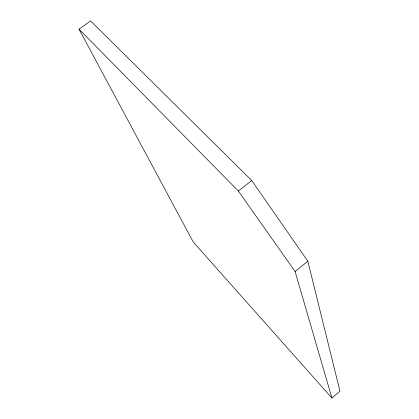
<?xml version="1.0" encoding="UTF-8"?>
<svg xmlns="http://www.w3.org/2000/svg" width="419" height="419" viewBox="0 0 419 419"><rect width="100%" height="100%" fill="white"/><g stroke="black" fill="none" stroke-linecap="round" stroke-linejoin="round"><path stroke-width="0.63" d="M331.921 398.05L339.966 391.173L307.818 261.215L251.746 180.542L90.604 20.95L79.034 29.183L193.264 242.056L331.921 398.05L295.112 271.554L238.343 191.017L79.034 29.183M295.112 271.554L307.818 261.215M238.343 191.017L251.746 180.542"/></g></svg>
